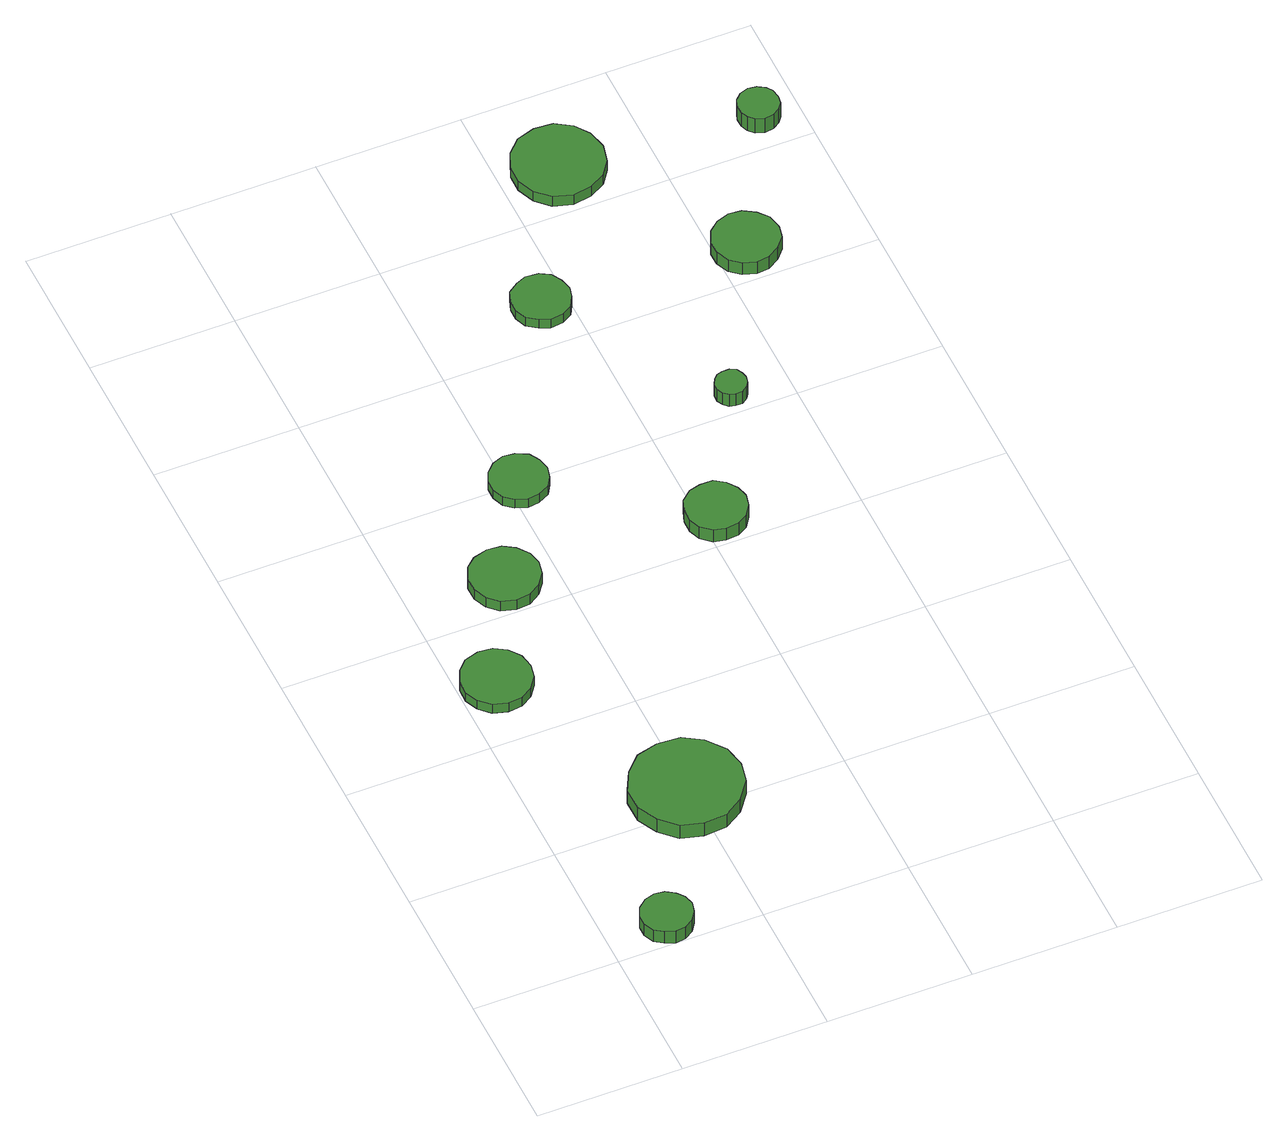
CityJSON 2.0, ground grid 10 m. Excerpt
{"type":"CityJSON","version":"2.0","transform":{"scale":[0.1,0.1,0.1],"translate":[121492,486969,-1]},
"CityObjects":{
"tree1":{"type":"SolitaryVegetationObject","attributes":{"function":"something"},"geometry":[{"type":"MultiSurface","lod":"1","boundaries":[[[0,1,2,3,4,5,6,7,8,9,10,11,12,13,14]],[[15,16,17,18,19,20,21,22,23,24,25,26,27,28,29]],[[0,29,28,1]],[[1,28,27,2]],[[2,27,26,3]],[[3,26,25,4]],[[4,25,24,5]],[[5,24,23,6]],[[6,23,22,7]],[[7,22,21,8]],[[8,21,20,9]],[[9,20,19,10]],[[10,19,18,11]],[[11,18,17,12]],[[12,17,16,13]],[[13,16,15,14]],[[14,15,29,0]]]}]},
"tree2":{"type":"SolitaryVegetationObject","attributes":{"function":"something"},"geometry":[{"type":"MultiSurface","lod":"1","boundaries":[[[30,31,32,33,34,35,36,37,38,39,40,41,42,43,44]],[[45,46,47,48,49,50,51,52,53,54,55,56,57,58,59]],[[30,59,58,31]],[[31,58,57,32]],[[32,57,56,33]],[[33,56,55,34]],[[34,55,54,35]],[[35,54,53,36]],[[36,53,52,37]],[[37,52,51,38]],[[38,51,50,39]],[[39,50,49,40]],[[40,49,48,41]],[[41,48,47,42]],[[42,47,46,43]],[[43,46,45,44]],[[44,45,59,30]]]}]},
"tree3":{"type":"SolitaryVegetationObject","attributes":{"function":"something"},"geometry":[{"type":"MultiSurface","lod":"1","boundaries":[[[60,61,62,63,64,65,66,67,68,69,70,71,72,73,74]],[[75,76,77,78,79,80,81,82,83,84,85,86,87,88,89]],[[60,89,88,61]],[[61,88,87,62]],[[62,87,86,63]],[[63,86,85,64]],[[64,85,84,65]],[[65,84,83,66]],[[66,83,82,67]],[[67,82,81,68]],[[68,81,80,69]],[[69,80,79,70]],[[70,79,78,71]],[[71,78,77,72]],[[72,77,76,73]],[[73,76,75,74]],[[74,75,89,60]]]}]},
"tree4":{"type":"SolitaryVegetationObject","attributes":{"function":"something"},"geometry":[{"type":"MultiSurface","lod":"1","boundaries":[[[90,91,92,93,94,95,96,97,98,99,100,101,102,103,104]],[[105,106,107,108,109,110,111,112,113,114,115,116,117,118,119]],[[90,119,118,91]],[[91,118,117,92]],[[92,117,116,93]],[[93,116,115,94]],[[94,115,114,95]],[[95,114,113,96]],[[96,113,112,97]],[[97,112,111,98]],[[98,111,110,99]],[[99,110,109,100]],[[100,109,108,101]],[[101,108,107,102]],[[102,107,106,103]],[[103,106,105,104]],[[104,105,119,90]]]}]},
"tree5":{"type":"SolitaryVegetationObject","attributes":{"function":"something"},"geometry":[{"type":"MultiSurface","lod":"1","boundaries":[[[120,121,122,123,124,125,126,127,128,129,130,131,132,133,134]],[[135,136,137,138,139,140,141,142,143,144,145,146,147,148,149]],[[120,149,148,121]],[[121,148,147,122]],[[122,147,146,123]],[[123,146,145,124]],[[124,145,144,125]],[[125,144,143,126]],[[126,143,142,127]],[[127,142,141,128]],[[128,141,140,129]],[[129,140,139,130]],[[130,139,138,131]],[[131,138,137,132]],[[132,137,136,133]],[[133,136,135,134]],[[134,135,149,120]]]}]},
"tree6":{"type":"SolitaryVegetationObject","attributes":{"function":"something"},"geometry":[{"type":"MultiSurface","lod":"1","boundaries":[[[150,151,152,153,154,155,156,157,158,159,160,161,162,163,164]],[[165,166,167,168,169,170,171,172,173,174,175,176,177,178,179]],[[150,179,178,151]],[[151,178,177,152]],[[152,177,176,153]],[[153,176,175,154]],[[154,175,174,155]],[[155,174,173,156]],[[156,173,172,157]],[[157,172,171,158]],[[158,171,170,159]],[[159,170,169,160]],[[160,169,168,161]],[[161,168,167,162]],[[162,167,166,163]],[[163,166,165,164]],[[164,165,179,150]]]}]},
"tree7":{"type":"SolitaryVegetationObject","attributes":{"function":"something"},"geometry":[{"type":"MultiSurface","lod":"1","boundaries":[[[180,181,182,183,184,185,186,187,188,189,190,191,192,193,194]],[[195,196,197,198,199,200,201,202,203,204,205,206,207,208,209]],[[180,209,208,181]],[[181,208,207,182]],[[182,207,206,183]],[[183,206,205,184]],[[184,205,204,185]],[[185,204,203,186]],[[186,203,202,187]],[[187,202,201,188]],[[188,201,200,189]],[[189,200,199,190]],[[190,199,198,191]],[[191,198,197,192]],[[192,197,196,193]],[[193,196,195,194]],[[194,195,209,180]]]}]},
"tree8":{"type":"SolitaryVegetationObject","attributes":{"function":"something"},"geometry":[{"type":"MultiSurface","lod":"1","boundaries":[[[210,211,212,213,214,215,216,217,218,219,220,221,222,223,224]],[[225,226,227,228,229,230,231,232,233,234,235,236,237,238,239]],[[210,239,238,211]],[[211,238,237,212]],[[212,237,236,213]],[[213,236,235,214]],[[214,235,234,215]],[[215,234,233,216]],[[216,233,232,217]],[[217,232,231,218]],[[218,231,230,219]],[[219,230,229,220]],[[220,229,228,221]],[[221,228,227,222]],[[222,227,226,223]],[[223,226,225,224]],[[224,225,239,210]]]}]},
"tree9":{"type":"SolitaryVegetationObject","attributes":{"function":"something"},"geometry":[{"type":"MultiSurface","lod":"1","boundaries":[[[240,241,242,243,244,245,246,247,248,249,250,251,252,253,254]],[[255,256,257,258,259,260,261,262,263,264,265,266,267,268,269]],[[240,269,268,241]],[[241,268,267,242]],[[242,267,266,243]],[[243,266,265,244]],[[244,265,264,245]],[[245,264,263,246]],[[246,263,262,247]],[[247,262,261,248]],[[248,261,260,249]],[[249,260,259,250]],[[250,259,258,251]],[[251,258,257,252]],[[252,257,256,253]],[[253,256,255,254]],[[254,255,269,240]]]}]},
"tree10":{"type":"SolitaryVegetationObject","attributes":{"function":"something"},"geometry":[{"type":"MultiSurface","lod":"1","boundaries":[[[270,271,272,273,274,275,276,277,278,279,280,281,282,283,284]],[[285,286,287,288,289,290,291,292,293,294,295,296,297,298,299]],[[270,299,298,271]],[[271,298,297,272]],[[272,297,296,273]],[[273,296,295,274]],[[274,295,294,275]],[[275,294,293,276]],[[276,293,292,277]],[[277,292,291,278]],[[278,291,290,279]],[[279,290,289,280]],[[280,289,288,281]],[[281,288,287,282]],[[282,287,286,283]],[[283,286,285,284]],[[284,285,299,270]]]}]},
"tree11":{"type":"SolitaryVegetationObject","attributes":{"function":"something"},"geometry":[{"type":"MultiSurface","lod":"1","boundaries":[[[300,301,302,303,304,305,306,307,308,309,310,311,312,313,314]],[[315,316,317,318,319,320,321,322,323,324,325,326,327,328,329]],[[300,329,328,301]],[[301,328,327,302]],[[302,327,326,303]],[[303,326,325,304]],[[304,325,324,305]],[[305,324,323,306]],[[306,323,322,307]],[[307,322,321,308]],[[308,321,320,309]],[[309,320,319,310]],[[310,319,318,311]],[[311,318,317,312]],[[312,317,316,313]],[[313,316,315,314]],[[314,315,329,300]]]}]}
},
"vertices":[
[59,18,17],[57,25,17],[53,30,17],[47,34,17],[40,35,17],[33,33,17],[27,28,17],[24,21,17],[24,14,17],[27,7,17],[33,3,17],[40,0,17],[47,1,17],[53,5,17],[57,11,17],[57,11,6],[53,5,6],[47,1,6],[40,0,6],[33,3,6],[27,7,6],[24,14,6],[24,21,6],[27,28,6],[33,33,6],[40,35,6],[47,34,6],[53,30,6],[57,25,6],[59,18,6],
[49,248,14],[47,258,14],[41,266,14],[33,271,14],[23,272,14],[13,269,14],[6,262,14],[2,253,14],[2,243,14],[6,234,14],[13,227,14],[23,224,14],[33,225,14],[41,230,14],[47,238,14],[47,238,6],[41,230,6],[33,225,6],[23,224,6],[13,227,6],[6,234,6],[2,243,6],[2,253,6],[6,262,6],[13,269,6],[23,272,6],[33,271,6],[41,266,6],[47,258,6],[49,248,6],
[135,114,18],[132,129,18],[122,142,18],[109,150,18],[93,151,18],[78,147,18],[67,136,18],[60,122,18],[60,106,18],[67,92,18],[78,81,18],[93,77,18],[109,78,18],[122,86,18],[132,99,18],[132,99,6],[122,86,6],[109,78,6],[93,77,6],[78,81,6],[67,92,6],[60,106,6],[60,122,6],[67,136,6],[78,147,6],[93,151,6],[109,150,6],[122,142,6],[132,129,6],[135,114,6],
[89,326,15],[87,335,15],[81,343,15],[73,348,15],[63,349,15],[53,346,15],[46,340,15],[42,331,15],[42,321,15],[46,312,15],[53,305,15],[63,302,15],[73,303,15],[81,308,15],[87,316,15],[87,316,6],[81,308,6],[73,303,6],[63,302,6],[53,305,6],[46,312,6],[42,321,6],[42,331,6],[46,340,6],[53,346,6],[63,349,6],[73,348,6],[81,343,6],[87,335,6],[89,326,6],
[127,399,14],[125,407,14],[121,414,14],[113,418,14],[105,419,14],[97,416,14],[91,410,14],[88,403,14],[88,395,14],[91,387,14],[97,382,14],[105,379,14],[113,380,14],[121,384,14],[125,391,14],[125,391,6],[121,384,6],[113,380,6],[105,379,6],[97,382,6],[91,387,6],[88,395,6],[88,403,6],[91,410,6],[97,416,6],[105,419,6],[113,418,6],[121,414,6],[125,407,6],[127,399,6],
[231,324,17],[229,332,17],[224,339,17],[217,344,17],[208,344,17],[200,342,17],[193,336,17],[190,328,17],[190,319,17],[193,311,17],[200,305,17],[208,303,17],[217,304,17],[224,308,17],[229,315,17],[229,315,6],[224,308,6],[217,304,6],[208,303,6],[200,305,6],[193,311,6],[190,319,6],[190,328,6],[193,336,6],[200,342,6],[208,344,6],[217,344,6],[224,339,6],[229,332,6],[231,324,6],
[202,534,14],[200,542,14],[196,549,14],[189,553,14],[180,554,14],[173,551,14],[166,546,14],[163,538,14],[163,530,14],[166,522,14],[173,517,14],[180,514,14],[189,515,14],[196,519,14],[200,526,14],[200,526,6],[196,519,6],[189,515,6],[180,514,6],[173,517,6],[166,522,6],[163,530,6],[163,538,6],[166,546,6],[173,551,6],[180,554,6],[189,553,6],[196,549,6],[200,542,6],[202,534,6],
[272,417,17],[271,421,17],[269,425,17],[265,427,17],[260,427,17],[256,426,17],[253,423,17],[251,419,17],[251,414,17],[253,410,17],[256,407,17],[260,406,17],[265,406,17],[269,409,17],[271,412,17],[271,412,6],[269,409,6],[265,406,6],[260,406,6],[256,407,6],[253,410,6],[251,414,6],[251,419,6],[253,423,6],[256,426,6],[260,427,6],[265,427,6],[269,425,6],[271,421,6],[272,417,6],
[270,636,15],[267,649,15],[260,659,15],[249,666,15],[236,667,15],[223,663,15],[214,654,15],[209,642,15],[209,630,15],[214,618,15],[223,609,15],[236,605,15],[249,607,15],[260,613,15],[267,623,15],[267,623,6],[260,613,6],[249,607,6],[236,605,6],[223,609,6],[214,618,6],[209,630,6],[209,642,6],[214,654,6],[223,663,6],[236,667,6],[249,666,6],[260,659,6],[267,649,6],[270,636,6],
[343,526,17],[341,536,17],[335,543,17],[327,548,17],[318,549,17],[309,546,17],[302,540,17],[298,531,17],[298,522,17],[302,513,17],[309,507,17],[318,504,17],[327,505,17],[335,510,17],[341,517,17],[341,517,6],[335,510,6],[327,505,6],[318,504,6],[309,507,6],[302,513,6],[298,522,6],[298,531,6],[302,540,6],[309,546,6],[318,549,6],[327,548,6],[335,543,6],[341,536,6],[343,526,6],
[386,625,21],[385,631,21],[382,635,21],[377,638,21],[371,639,21],[365,637,21],[361,633,21],[359,628,21],[359,622,21],[361,617,21],[365,613,21],[371,611,21],[377,612,21],[382,615,21],[385,619,21],[385,619,8],[382,615,8],[377,612,8],[371,611,8],[365,613,8],[361,617,8],[359,622,8],[359,628,8],[361,633,8],[365,637,8],[371,639,8],[377,638,8],[382,635,8],[385,631,8],[386,625,8]
]}
